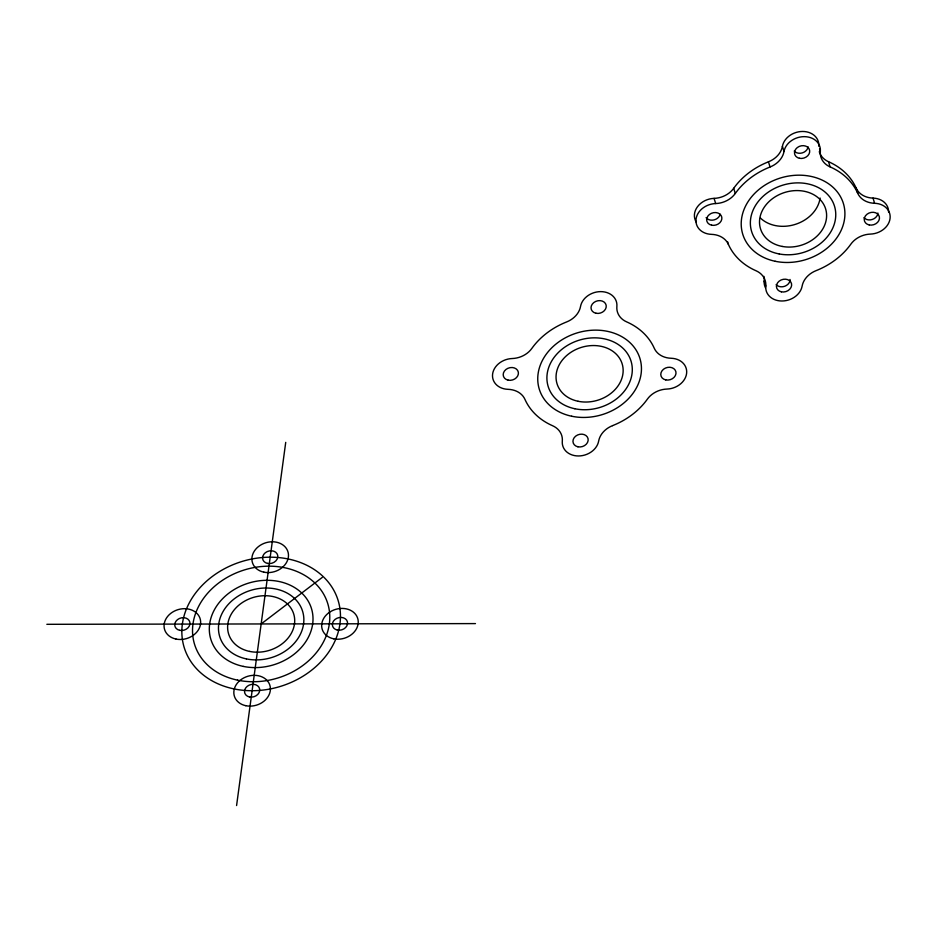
<?xml version="1.0" encoding="UTF-8"?>
<svg xmlns="http://www.w3.org/2000/svg" width="937" height="937" viewBox="0 0 937 937"><rect width="100%" height="100%" fill="white"/><g stroke="black" fill="none" stroke-linecap="round" stroke-linejoin="round"><path stroke-width="1.41" d="M236.581 805.539L285.726 442.369M261.154 623.948L322.258 577.415M46.85 624.311L475.457 623.597M819.266 151.677A21.668 17.592 -16.9 0 0 828.531 161.714A69.643 56.56 -16.9 0 1 856.149 188.091A21.668 17.592 -16.9 0 0 873.038 198.105L874.619 203.294A18.576 15.086 -16.9 0 1 890.045 218.661A18.576 15.086 -16.9 0 1 870.45 234.086A21.668 17.592 -16.9 0 0 850.843 244.17A69.643 56.56 -16.9 0 1 816.068 270.652A21.668 17.592 -16.9 0 0 802.119 286.136A18.576 15.086 -16.9 0 1 781.938 301A18.576 15.086 -16.9 0 1 765.775 286.195A21.668 17.592 -16.9 0 0 756.007 270.746A69.643 56.56 -16.9 0 1 728.389 244.37A21.668 17.592 -16.9 0 0 711.499 234.355A18.576 15.086 -16.9 0 1 696.074 218.989A18.576 15.086 -16.9 0 1 715.669 203.552A21.668 17.592 -16.9 0 0 735.276 193.479A69.643 56.56 -16.9 0 1 770.05 166.997A21.668 17.592 -16.9 0 0 784 151.513A18.576 15.086 -16.9 0 1 804.18 136.65A18.576 15.086 -16.9 0 1 820.343 151.454A21.668 17.592 -16.9 0 0 830.112 166.891A69.643 56.56 -16.9 0 1 857.718 193.28A21.668 17.592 -16.9 0 0 874.619 203.294M856.149 188.091L857.718 193.28M828.531 161.714L830.112 166.891M819.559 148.854L820.343 151.454M818.762 146.266A18.576 15.086 -16.9 0 0 802.599 131.461A18.576 15.086 -16.9 0 0 782.418 146.324L784 151.513M782.418 146.324A21.668 17.592 -16.9 0 1 768.469 161.808L770.05 166.997M763.889 276.345A21.668 17.592 -16.9 0 1 764.194 281.006L765.775 286.195M768.469 161.808A69.643 56.56 -16.9 0 0 733.706 188.29L735.276 193.479M727.604 241.781L728.389 244.37M733.706 188.29A21.668 17.592 -16.9 0 1 714.088 198.375L715.669 203.552M696.214 222.057A18.576 15.086 -16.9 0 1 697.561 206.632A18.576 15.086 -16.9 0 1 714.088 198.375M873.038 198.105A18.576 15.086 -16.9 0 1 888.581 212.113M765.517 287.87A18.576 15.086 -16.9 0 1 764.194 281.006M808.092 146.851A7.742 6.29 -16.9 0 1 802.353 152.883A7.742 6.29 -16.9 0 1 794.225 151.08M877.899 213.039A7.742 6.29 -16.9 0 1 872.382 219.434A7.742 6.29 -16.9 0 1 863.984 217.724M790.067 279.484A7.742 6.29 -16.9 0 1 784.808 286.242A7.742 6.29 -16.9 0 1 776.152 284.614M720.178 214.21A7.742 6.29 -16.9 0 1 713.982 219.926A7.742 6.29 -16.9 0 1 706.1 217.63M820.098 198.023A34.048 27.653 -16.9 0 1 795.981 224.154A34.048 27.653 -16.9 0 1 760.481 218.098M779.233 253.962A43.336 35.196 -16.9 0 0 834.961 207.85A43.336 35.196 -16.9 0 0 764.967 194.662A43.336 35.196 -16.9 0 0 779.233 253.962M799.46 158.294A7.742 6.29 -16.9 0 0 809.603 150.236A7.742 6.29 -16.9 0 0 797.211 147.636A7.742 6.29 -16.9 0 0 799.46 158.294M869.22 224.939A7.742 6.29 -16.9 0 0 879.374 216.869A7.742 6.29 -16.9 0 0 866.971 214.268A7.742 6.29 -16.9 0 0 869.22 224.939M781.388 291.829A7.742 6.29 -16.9 0 0 791.542 283.77A7.742 6.29 -16.9 0 0 779.139 281.17A7.742 6.29 -16.9 0 0 781.388 291.829M711.628 225.196A7.742 6.29 -16.9 0 0 721.771 217.126A7.742 6.29 -16.9 0 0 709.379 214.526A7.742 6.29 -16.9 0 0 711.628 225.196M782.196 246.431A34.048 27.653 -16.9 0 0 825.989 210.204A34.048 27.653 -16.9 0 0 770.987 199.839A34.048 27.653 -16.9 0 0 782.196 246.431M775.168 261.271A52.624 42.739 -16.9 0 0 844.155 206.445A52.624 42.739 -16.9 0 0 759.848 188.759A52.624 42.739 -16.9 0 0 775.168 261.271M612.599 425.621A69.643 56.56 -16.9 0 0 647.373 399.139A21.668 17.592 -16.9 0 1 666.992 389.054A18.576 15.086 -16.9 0 0 686.575 373.629A18.576 15.086 -16.9 0 0 671.15 358.262A21.668 17.592 -16.9 0 1 654.26 348.248A69.643 56.56 -16.9 0 0 626.642 321.871A21.668 17.592 -16.9 0 1 616.874 306.422A18.576 15.086 -16.9 0 0 600.711 291.618A18.576 15.086 -16.9 0 0 580.53 306.481A21.668 17.592 -16.9 0 1 566.58 321.965A69.643 56.56 -16.9 0 0 531.818 348.447A21.668 17.592 -16.9 0 1 512.199 358.531A18.576 15.086 -16.9 0 0 492.616 373.957A18.576 15.086 -16.9 0 0 508.03 389.323A21.668 17.592 -16.9 0 1 524.931 399.338A69.643 56.56 -16.9 0 0 552.549 425.714A21.668 17.592 -16.9 0 1 562.305 441.163A18.576 15.086 -16.9 0 0 578.48 455.968A18.576 15.086 -16.9 0 0 598.649 441.104A21.668 17.592 -16.9 0 1 612.599 425.621M596.002 313.263A7.742 6.29 -16.9 0 0 606.145 305.204A7.742 6.29 -16.9 0 0 593.742 302.604A7.742 6.29 -16.9 0 0 596.002 313.263M665.762 379.907A7.742 6.29 -16.9 0 0 675.905 371.837A7.742 6.29 -16.9 0 0 663.513 369.237A7.742 6.29 -16.9 0 0 665.762 379.907M577.93 446.797A7.742 6.29 -16.9 0 0 588.073 438.739A7.742 6.29 -16.9 0 0 575.681 436.138A7.742 6.29 -16.9 0 0 577.93 446.797M508.17 380.164A7.742 6.29 -16.9 0 0 518.313 372.106A7.742 6.29 -16.9 0 0 505.91 369.506A7.742 6.29 -16.9 0 0 508.17 380.164M578.024 401.259A34.048 27.653 -16.9 0 0 622.66 365.781A34.048 27.653 -16.9 0 0 568.103 354.338A34.048 27.653 -16.9 0 0 578.024 401.259M574.861 408.743A43.336 35.196 -16.9 0 0 631.679 363.591A43.336 35.196 -16.9 0 0 562.247 349.032A43.336 35.196 -16.9 0 0 574.861 408.743M571.711 416.239A52.624 42.739 -16.9 0 0 640.697 361.413A52.624 42.739 -16.9 0 0 556.379 343.727A52.624 42.739 -16.9 0 0 571.711 416.239M333.642 638.8A18.576 15.086 -16.9 0 0 357.981 619.451A18.576 15.086 -16.9 0 0 328.231 613.208A18.576 15.086 -16.9 0 0 333.642 638.8M263.871 572.167A18.576 15.086 -16.9 0 0 288.221 552.818A18.576 15.086 -16.9 0 0 258.46 546.576A18.576 15.086 -16.9 0 0 263.871 572.167M176.039 639.069A18.576 15.086 -16.9 0 0 200.389 619.72A18.576 15.086 -16.9 0 0 170.628 613.477A18.576 15.086 -16.9 0 0 176.039 639.069M245.81 705.702A18.576 15.086 -16.9 0 0 270.149 686.352A18.576 15.086 -16.9 0 0 240.399 680.11A18.576 15.086 -16.9 0 0 245.81 705.702M237.483 680.133A69.643 56.56 -16.9 0 0 328.782 607.563A69.643 56.56 -16.9 0 0 217.197 584.161A69.643 56.56 -16.9 0 0 237.483 680.133M243.269 666.394A52.624 42.739 -16.9 0 0 312.255 611.568A52.624 42.739 -16.9 0 0 227.937 593.894A52.624 42.739 -16.9 0 0 243.269 666.394M246.419 658.91A43.336 35.196 -16.9 0 0 303.237 613.758A43.336 35.196 -16.9 0 0 233.805 599.2A43.336 35.196 -16.9 0 0 246.419 658.91M249.582 651.414A34.048 27.653 -16.9 0 0 294.218 615.937A34.048 27.653 -16.9 0 0 239.661 604.506A34.048 27.653 -16.9 0 0 249.582 651.414M179.728 630.332A7.742 6.29 -16.9 0 0 189.871 622.262A7.742 6.29 -16.9 0 0 177.468 619.662A7.742 6.29 -16.9 0 0 179.728 630.332M249.488 696.964A7.742 6.29 -16.9 0 0 259.631 688.906A7.742 6.29 -16.9 0 0 247.239 686.306A7.742 6.29 -16.9 0 0 249.488 696.964M337.32 630.062A7.742 6.29 -16.9 0 0 347.463 622.004A7.742 6.29 -16.9 0 0 335.071 619.404A7.742 6.29 -16.9 0 0 337.32 630.062M267.56 563.43A7.742 6.29 -16.9 0 0 277.703 555.36A7.742 6.29 -16.9 0 0 265.3 552.76A7.742 6.29 -16.9 0 0 267.56 563.43M233.793 688.871A80.477 65.356 -16.9 0 0 339.299 605.021A80.477 65.356 -16.9 0 0 210.356 577.977A80.477 65.356 -16.9 0 0 233.793 688.871"/></g></svg>
